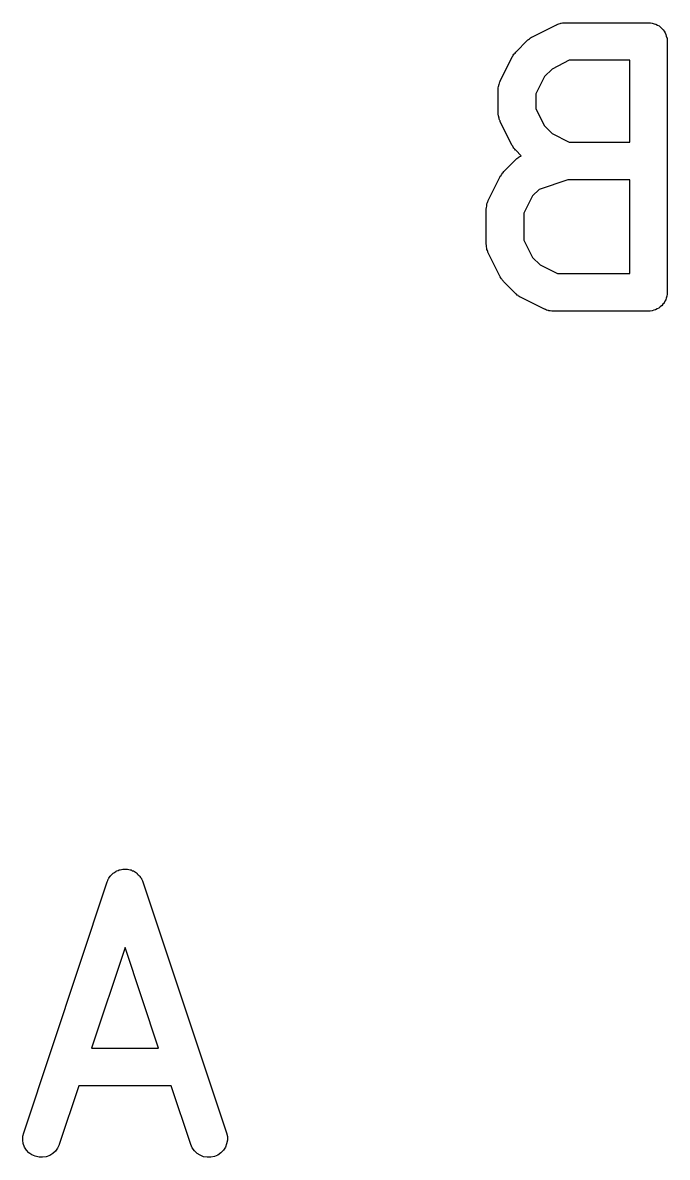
# Model space of a CAD drawing. Extents: x 160.2 to 226.8, y -124.8 to -85.
# Drawn here: x 175.242 to 177.812, y -105.402 to -100.877 of the extents above; entities that cross this region are included whole.
import ezdxf

# ---------------------------------------------------------------- set-up
doc = ezdxf.new("R2010")
doc.units = 0
doc.layers.add('BLACK', color=7, linetype='CONTINUOUS')

msp = doc.modelspace()

# ---------------------------------------------------------------- linework, layer by layer
at = {"layer": 'BLACK', "linetype": 'CONTINUOUS'}
for p, q in [((177.275, -100.933), (177.37, -100.885)), ((177.37, -100.885), (177.371, -100.885)), ((177.371, -100.885), (177.373, -100.884)), ((177.373, -100.884), (177.375, -100.883)), ((177.375, -100.883), (177.38, -100.882)), ((177.38, -100.882), (177.385, -100.88)), ((177.385, -100.88), (177.387, -100.879)), ((177.387, -100.879), (177.389, -100.879)), ((177.389, -100.879), (177.394, -100.878)), ((177.394, -100.878), (177.399, -100.878)), ((177.399, -100.878), (177.401, -100.878)), ((177.401, -100.878), (177.404, -100.877)), ((177.404, -100.877), (177.737, -100.877)), ((177.737, -100.877), (177.737, -100.877)), ((177.737, -100.877), (177.737, -100.877)), ((177.737, -100.877), (177.738, -100.877)), ((177.737, -100.877), (177.737, -100.877)), ((177.738, -100.877), (177.745, -100.878)), ((177.745, -100.878), (177.752, -100.879)), ((177.752, -100.879), (177.752, -100.879)), ((177.752, -100.879), (177.752, -100.879)), ((177.752, -100.879), (177.759, -100.881)), ((177.759, -100.881), (177.766, -100.883)), ((177.766, -100.883), (177.766, -100.883)), ((177.766, -100.883), (177.766, -100.883)), ((177.766, -100.883), (177.773, -100.887)), ((177.773, -100.887), (177.779, -100.89)), ((177.779, -100.89), (177.779, -100.89)), ((177.779, -100.89), (177.779, -100.89)), ((177.779, -100.89), (177.785, -100.895)), ((177.785, -100.895), (177.79, -100.9)), ((177.79, -100.9), (177.79, -100.9)), ((177.79, -100.9), (177.79, -100.9)), ((177.79, -100.9), (177.795, -100.905)), ((177.795, -100.905), (177.799, -100.911)), ((177.208, -100.995), (177.255, -100.947)), ((177.255, -100.947), (177.256, -100.946)), ((177.256, -100.946), (177.259, -100.944)), ((177.259, -100.944), (177.262, -100.941)), ((177.262, -100.941), (177.265, -100.939)), ((177.265, -100.939), (177.267, -100.937)), ((177.267, -100.937), (177.271, -100.935)), ((177.271, -100.935), (177.275, -100.933)), ((177.799, -100.911), (177.799, -100.911)), ((177.799, -100.911), (177.8, -100.911)), ((177.8, -100.911), (177.803, -100.918)), ((177.803, -100.918), (177.806, -100.924)), ((177.806, -100.924), (177.806, -100.924)), ((177.806, -100.924), (177.806, -100.924)), ((177.806, -100.924), (177.808, -100.931)), ((177.808, -100.931), (177.81, -100.938)), ((177.81, -100.938), (177.811, -100.938)), ((177.811, -100.938), (177.811, -100.938)), ((177.811, -100.938), (177.811, -100.945)), ((177.811, -100.945), (177.812, -100.952)), ((177.812, -100.952), (177.812, -101.952)), ((177.202, -101.001), (177.205, -100.998)), ((177.205, -100.998), (177.208, -100.995)), ((177.146, -101.109), (177.194, -101.014)), ((177.194, -101.013), (177.196, -101.01)), ((177.194, -101.014), (177.194, -101.013)), ((177.196, -101.01), (177.198, -101.006)), ((177.198, -101.006), (177.2, -101.003)), ((177.2, -101.003), (177.202, -101.001)), ((177.421, -101.027), (177.353, -101.062)), ((177.662, -101.027), (177.421, -101.027)), ((177.662, -101.354), (177.662, -101.027)), ((177.353, -101.062), (177.322, -101.092)), ((177.138, -101.137), (177.139, -101.132)), ((177.139, -101.132), (177.14, -101.127)), ((177.14, -101.125), (177.141, -101.123)), ((177.14, -101.127), (177.14, -101.125)), ((177.141, -101.123), (177.143, -101.118)), ((177.143, -101.118), (177.144, -101.113)), ((177.144, -101.113), (177.145, -101.111)), ((177.145, -101.111), (177.146, -101.109)), ((177.322, -101.092), (177.288, -101.161)), ((177.138, -101.14), (177.138, -101.137)), ((177.138, -101.142), (177.138, -101.14)), ((177.138, -101.143), (177.138, -101.142)), ((177.138, -101.238), (177.138, -101.143)), ((177.288, -101.161), (177.288, -101.22)), ((177.288, -101.22), (177.322, -101.289)), ((177.138, -101.24), (177.138, -101.238)), ((177.138, -101.242), (177.138, -101.24)), ((177.139, -101.248), (177.138, -101.242)), ((177.14, -101.253), (177.139, -101.248)), ((177.14, -101.255), (177.14, -101.253)), ((177.141, -101.257), (177.14, -101.255)), ((177.142, -101.262), (177.141, -101.257)), ((177.144, -101.267), (177.142, -101.262)), ((177.145, -101.269), (177.144, -101.267)), ((177.146, -101.271), (177.145, -101.269)), ((177.146, -101.272), (177.146, -101.271)), ((177.194, -101.367), (177.146, -101.272)), ((177.322, -101.289), (177.353, -101.319)), ((177.353, -101.319), (177.421, -101.354)), ((177.421, -101.354), (177.662, -101.354)), ((177.196, -101.37), (177.194, -101.367)), ((177.198, -101.374), (177.196, -101.37)), ((177.2, -101.377), (177.198, -101.374)), ((177.201, -101.379), (177.2, -101.377)), ((177.204, -101.382), (177.201, -101.379)), ((177.207, -101.386), (177.204, -101.382)), ((177.208, -101.386), (177.207, -101.386)), ((177.23, -101.408), (177.208, -101.386)), ((177.16, -101.471), (177.208, -101.423)), ((177.208, -101.422), (177.21, -101.421)), ((177.208, -101.423), (177.208, -101.422)), ((177.21, -101.421), (177.212, -101.419)), ((177.212, -101.419), (177.216, -101.416)), ((177.216, -101.416), (177.22, -101.413)), ((177.22, -101.413), (177.222, -101.412)), ((177.222, -101.412), (177.224, -101.411)), ((177.224, -101.411), (177.228, -101.409)), ((177.228, -101.409), (177.23, -101.408)), ((177.098, -101.586), (177.146, -101.49)), ((177.146, -101.489), (177.149, -101.486)), ((177.146, -101.49), (177.146, -101.489)), ((177.149, -101.486), (177.151, -101.482)), ((177.151, -101.482), (177.153, -101.48)), ((177.153, -101.48), (177.154, -101.477)), ((177.154, -101.477), (177.157, -101.474)), ((177.157, -101.474), (177.16, -101.471)), ((177.416, -101.504), (177.301, -101.542)), ((177.662, -101.504), (177.416, -101.504)), ((177.662, -101.877), (177.662, -101.504)), ((177.098, -101.588), (177.098, -101.586)), ((177.275, -101.568), (177.24, -101.637)), ((177.301, -101.542), (177.275, -101.568)), ((177.09, -101.618), (177.091, -101.616)), ((177.09, -101.619), (177.09, -101.618)), ((177.09, -101.762), (177.09, -101.619)), ((177.091, -101.614), (177.092, -101.609)), ((177.091, -101.616), (177.091, -101.614)), ((177.092, -101.603), (177.093, -101.601)), ((177.092, -101.609), (177.092, -101.603)), ((177.093, -101.599), (177.095, -101.594)), ((177.093, -101.601), (177.093, -101.599)), ((177.095, -101.594), (177.097, -101.59)), ((177.097, -101.59), (177.098, -101.588)), ((177.24, -101.637), (177.24, -101.744)), ((177.091, -101.764), (177.09, -101.762)), ((177.091, -101.766), (177.091, -101.764)), ((177.091, -101.771), (177.091, -101.766)), ((177.24, -101.744), (177.275, -101.813)), ((177.092, -101.776), (177.091, -101.771)), ((177.093, -101.779), (177.092, -101.776)), ((177.093, -101.781), (177.093, -101.779)), ((177.095, -101.786), (177.093, -101.781)), ((177.096, -101.79), (177.095, -101.786)), ((177.097, -101.792), (177.096, -101.79)), ((177.098, -101.795), (177.097, -101.792)), ((177.146, -101.891), (177.098, -101.795)), ((177.098, -101.795), (177.098, -101.795)), ((177.275, -101.813), (177.305, -101.843)), ((177.305, -101.843), (177.374, -101.877)), ((177.148, -101.894), (177.146, -101.891)), ((177.15, -101.898), (177.148, -101.894)), ((177.152, -101.9), (177.15, -101.898)), ((177.154, -101.903), (177.152, -101.9)), ((177.157, -101.906), (177.154, -101.903)), ((177.374, -101.877), (177.662, -101.877)), ((177.159, -101.909), (177.157, -101.906)), ((177.16, -101.91), (177.159, -101.909)), ((177.208, -101.958), (177.16, -101.91)), ((177.211, -101.96), (177.208, -101.958)), ((177.214, -101.963), (177.211, -101.96)), ((177.217, -101.965), (177.214, -101.963)), ((177.219, -101.967), (177.217, -101.965)), ((177.223, -101.969), (177.219, -101.967)), ((177.226, -101.971), (177.223, -101.969)), ((177.227, -101.972), (177.226, -101.971)), ((177.322, -102.019), (177.227, -101.972)), ((177.802, -101.988), (177.799, -101.994)), ((177.806, -101.982), (177.802, -101.988)), ((177.808, -101.975), (177.806, -101.981)), ((177.806, -101.981), (177.806, -101.982)), ((177.806, -101.982), (177.806, -101.982)), ((177.81, -101.968), (177.808, -101.975)), ((177.811, -101.96), (177.81, -101.967)), ((177.81, -101.967), (177.81, -101.968)), ((177.81, -101.968), (177.81, -101.968)), ((177.812, -101.953), (177.811, -101.96)), ((177.812, -101.952), (177.812, -101.953)), ((177.812, -101.953), (177.812, -101.953)), ((177.812, -101.953), (177.812, -101.953)), ((177.812, -101.953), (177.812, -101.953)), ((177.324, -102.02), (177.322, -102.019)), ((177.326, -102.021), (177.324, -102.02)), ((177.331, -102.023), (177.326, -102.021)), ((177.336, -102.025), (177.331, -102.023)), ((177.338, -102.025), (177.336, -102.025)), ((177.34, -102.026), (177.338, -102.025)), ((177.345, -102.026), (177.34, -102.026)), ((177.351, -102.027), (177.345, -102.026)), ((177.353, -102.027), (177.351, -102.027)), ((177.355, -102.027), (177.353, -102.027)), ((177.356, -102.027), (177.355, -102.027)), ((177.737, -102.027), (177.356, -102.027)), ((177.744, -102.027), (177.737, -102.027)), ((177.751, -102.026), (177.744, -102.027)), ((177.758, -102.024), (177.751, -102.026)), ((177.751, -102.026), (177.751, -102.026)), ((177.751, -102.026), (177.751, -102.026)), ((177.765, -102.022), (177.758, -102.024)), ((177.772, -102.018), (177.765, -102.022)), ((177.765, -102.022), (177.765, -102.022)), ((177.765, -102.022), (177.765, -102.022)), ((177.778, -102.015), (177.772, -102.018)), ((177.784, -102.01), (177.778, -102.015)), ((177.778, -102.015), (177.778, -102.015)), ((177.778, -102.015), (177.778, -102.015)), ((177.789, -102.006), (177.784, -102.01)), ((177.79, -102.006), (177.789, -102.006)), ((177.794, -102), (177.79, -102.006)), ((177.79, -102.006), (177.79, -102.006)), ((177.799, -101.995), (177.794, -102)), ((177.799, -101.994), (177.799, -101.995)), ((177.799, -101.995), (177.799, -101.995)), ((175.622, -104.258), (175.627, -104.256)), ((175.627, -104.256), (175.629, -104.256)), ((175.629, -104.256), (175.631, -104.255)), ((175.631, -104.255), (175.636, -104.254)), ((175.636, -104.254), (175.641, -104.253)), ((175.641, -104.253), (175.643, -104.253)), ((175.643, -104.253), (175.645, -104.253)), ((175.645, -104.253), (175.651, -104.253)), ((175.651, -104.253), (175.656, -104.253)), ((175.656, -104.253), (175.658, -104.253)), ((175.658, -104.253), (175.66, -104.253)), ((175.66, -104.253), (175.665, -104.254)), ((175.665, -104.254), (175.67, -104.255)), ((175.67, -104.255), (175.672, -104.256)), ((175.672, -104.256), (175.674, -104.256)), ((175.674, -104.256), (175.679, -104.259)), ((175.579, -104.303), (175.581, -104.298)), ((175.581, -104.298), (175.583, -104.293)), ((175.583, -104.293), (175.584, -104.291)), ((175.584, -104.291), (175.585, -104.289)), ((175.585, -104.289), (175.588, -104.285)), ((175.588, -104.285), (175.591, -104.281)), ((175.591, -104.281), (175.593, -104.279)), ((175.593, -104.279), (175.594, -104.278)), ((175.594, -104.278), (175.598, -104.274)), ((175.598, -104.274), (175.601, -104.27)), ((175.601, -104.27), (175.603, -104.269)), ((175.603, -104.269), (175.605, -104.268)), ((175.605, -104.268), (175.609, -104.265)), ((175.609, -104.265), (175.613, -104.262)), ((175.613, -104.262), (175.615, -104.261)), ((175.615, -104.261), (175.617, -104.26)), ((175.617, -104.26), (175.622, -104.258)), ((175.679, -104.259), (175.684, -104.26)), ((175.684, -104.26), (175.686, -104.262)), ((175.686, -104.262), (175.688, -104.262)), ((175.688, -104.262), (175.692, -104.265)), ((175.692, -104.265), (175.696, -104.268)), ((175.696, -104.268), (175.698, -104.27)), ((175.698, -104.27), (175.699, -104.271)), ((175.699, -104.271), (175.703, -104.275)), ((175.703, -104.275), (175.707, -104.278)), ((175.707, -104.278), (175.708, -104.28)), ((175.708, -104.28), (175.709, -104.282)), ((175.709, -104.282), (175.712, -104.286)), ((175.712, -104.286), (175.715, -104.29)), ((175.715, -104.29), (175.716, -104.292)), ((175.716, -104.292), (175.717, -104.294)), ((175.717, -104.294), (175.719, -104.299)), ((175.719, -104.299), (175.721, -104.304)), ((175.246, -105.304), (175.579, -104.304)), ((175.579, -104.304), (175.579, -104.303)), ((175.721, -104.304), (176.054, -105.304)), ((175.65, -104.565), (175.516, -104.967)), ((175.784, -104.967), (175.65, -104.565)), ((175.516, -104.967), (175.784, -104.967)), ((175.466, -105.117), (175.388, -105.351)), ((175.834, -105.117), (175.466, -105.117)), ((175.912, -105.351), (175.834, -105.117)), ((175.242, -105.318), (175.246, -105.304)), ((175.242, -105.333), (175.242, -105.318)), ((175.244, -105.347), (175.242, -105.333)), ((176.054, -105.304), (176.055, -105.305)), ((176.055, -105.305), (176.058, -105.319)), ((176.058, -105.334), (176.055, -105.348)), ((176.058, -105.319), (176.058, -105.334)), ((175.249, -105.361), (175.244, -105.347)), ((175.257, -105.373), (175.249, -105.361)), ((175.267, -105.384), (175.257, -105.373)), ((175.279, -105.392), (175.267, -105.384)), ((175.362, -105.387), (175.35, -105.395)), ((175.373, -105.377), (175.362, -105.387)), ((175.381, -105.365), (175.373, -105.377)), ((175.387, -105.352), (175.381, -105.365)), ((175.388, -105.351), (175.387, -105.352)), ((175.918, -105.364), (175.912, -105.351)), ((175.927, -105.376), (175.918, -105.364)), ((175.937, -105.387), (175.927, -105.376)), ((175.95, -105.394), (175.937, -105.387)), ((176.032, -105.384), (176.02, -105.393)), ((176.042, -105.374), (176.032, -105.384)), ((176.05, -105.362), (176.042, -105.374)), ((176.055, -105.348), (176.05, -105.362)), ((175.292, -105.398), (175.279, -105.392)), ((175.307, -105.402), (175.292, -105.398)), ((175.321, -105.402), (175.307, -105.402)), ((175.336, -105.4), (175.321, -105.402)), ((175.35, -105.395), (175.336, -105.4)), ((175.963, -105.4), (175.95, -105.394)), ((175.978, -105.402), (175.963, -105.4)), ((175.992, -105.402), (175.978, -105.402)), ((176.007, -105.399), (175.992, -105.402)), ((176.02, -105.393), (176.007, -105.399))]:
    msp.add_line(p, q, dxfattribs=at)

doc.saveas('drawing.dxf')
